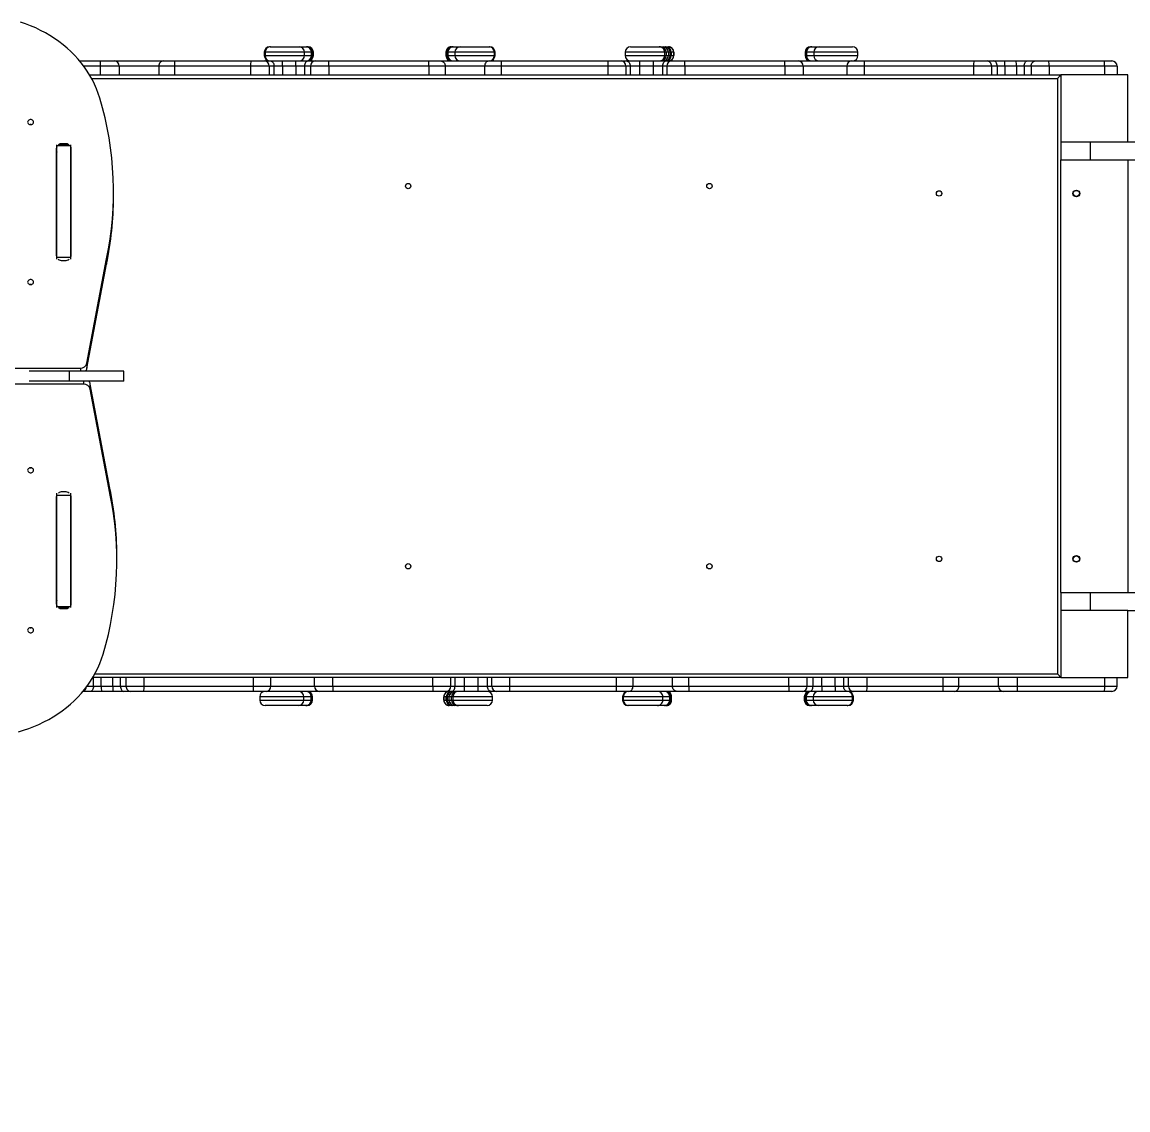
# Model space of a CAD drawing. Header units: millimetres. Extents: x -5586 to 6141, y -6299 to 6900.
# Drawn here: x -3302 to -1651, y -713 to 912 of the extents above; entities that cross this region are included whole.
import ezdxf

# ---------------------------------------------------------------- set-up
doc = ezdxf.new("R2010")
doc.units = ezdxf.units.MM
for name, color, linetype in [('DIKOM_ОБЪЕКТ', 7, 'Continuous'), ('DIKOM_РАЗМЕР_ЗОНА', 7, 'Continuous'), ('DIKOM_РАЗМЕР_ОБЪЕКТА', 7, 'Continuous')]:
    doc.layers.add(name, color=color, linetype=linetype)
doc.styles.add('style1', font='arial.ttf', dxfattribs={"width": 0.8})
doc.dimstyles.new('1-50', dxfattribs={"dimtxt": 300, "dimasz": 200, "dimexe": 100, "dimexo": 0, "dimgap": 100, "dimtad": 1, "dimtxsty": 'style1', "dimcen": 200, "dimclrd": 7, "dimclre": 7, "dimclrt": 7, "dimadec": 1, "dimazin": 2, "dimtfac": 1, "dimtmove": 0, "dimatfit": 2, "dimfxl": 0, "dimlwd": 25, "dimlwe": 18, "dimarcsym": 0})

# ---------------------------------------------------------------- blocks, each defined once
blk = doc.blocks.new('*D10')
at = {"layer": 'Defpoints', "color": 0, "transparency": 16777216}
for p in [(-4111.8, 3.2), (3830.2, 3.2), (3830.2, -4360.6)]:
    blk.add_point(p, dxfattribs=at)
at = {"layer": 'DIKOM_РАЗМЕР_ОБЪЕКТА', "color": 7, "lineweight": 18, "transparency": 16777216}
for p, q in [((-4111.8, 3.2), (-4111.8, -4460.6)), ((3830.2, 3.2), (3830.2, -4460.6))]:
    blk.add_line(p, q, dxfattribs=at)
at = {"layer": 'DIKOM_РАЗМЕР_ОБЪЕКТА', "color": 7, "lineweight": 25, "transparency": 16777216}
blk.add_line((-3911.8, -4360.6), (3630.2, -4360.6), dxfattribs=at)
at = {"layer": 'DIKOM_РАЗМЕР_ОБЪЕКТА', "color": 7, "transparency": 16777216}
for points in [[(-3911.8, -4327.3), (-3911.8, -4394), (-4111.8, -4360.6)], [(3630.2, -4327.3), (3630.2, -4394), (3830.2, -4360.6)]]:
    blk.add_solid(points, dxfattribs=at)
at = {"layer": 'DIKOM_РАЗМЕР_ОБЪЕКТА', "color": 7, "transparency": 16777216, "insert": (-132, -4107.4), "char_height": 300, "attachment_point": 5, "style": 'style1'}
blk.add_mtext('8000', dxfattribs=at)
blk = doc.blocks.new('*D13')
at = {"layer": 'Defpoints', "color": 0, "transparency": 16777216}
for p in [(-5585.6, -148.5), (5332.6, -2578.3), (5332.6, -6199)]:
    blk.add_point(p, dxfattribs=at)
at = {"layer": 'DIKOM_РАЗМЕР_ЗОНА', "color": 7, "lineweight": 18, "transparency": 16777216}
for p, q in [((-5585.6, -148.5), (-5585.6, -6299)), ((5332.6, -2578.3), (5332.6, -6299))]:
    blk.add_line(p, q, dxfattribs=at)
at = {"layer": 'DIKOM_РАЗМЕР_ЗОНА', "color": 7, "lineweight": 25, "transparency": 16777216}
blk.add_line((-5385.6, -6199), (5132.6, -6199), dxfattribs=at)
at = {"layer": 'DIKOM_РАЗМЕР_ЗОНА', "color": 7, "transparency": 16777216}
for points in [[(-5385.6, -6165.6), (-5385.6, -6232.3), (-5585.6, -6199)], [(5132.6, -6165.6), (5132.6, -6232.3), (5332.6, -6199)]]:
    blk.add_solid(points, dxfattribs=at)
at = {"layer": 'DIKOM_РАЗМЕР_ЗОНА', "color": 7, "transparency": 16777216, "insert": (160.9, -5945.8), "char_height": 300, "attachment_point": 5, "style": 'style1'}
blk.add_mtext('11000', dxfattribs=at)

msp = doc.modelspace()

# ---------------------------------------------------------------- linework, layer by layer
at = {"layer": 'DIKOM_ОБЪЕКТ', "color": 7, "linetype": 'Continuous', "lineweight": 15}
for p, q in [((-2940.741, 866.777), (-2940.741, 861.777)), ((-2939.649, 866.777), (-2940.741, 866.777)), ((-2940.741, 861.777), (-2939.649, 861.777)), ((-2939.692, 866.777), (-2939.692, 861.777)), ((-2880.71, 866.777), (-2939.692, 866.777)), ((-2939.692, 861.777), (-2880.71, 861.777)), ((-2931.94, 874.777), (-2932.741, 874.777)), ((-2931.94, 874.777), (-2931.692, 874.777)), ((-2931.692, 874.777), (-2888.705, 874.777)), ((-2888.705, 874.777), (-2878.257, 874.777)), ((-2880.71, 861.777), (-2880.71, 866.777)), ((-2870.262, 866.777), (-2880.71, 866.777)), ((-2880.71, 861.777), (-2870.262, 861.777)), ((-2878.257, 874.777), (-2878.244, 874.777)), ((-2878.257, 874.777), (-2877.49, 874.777)), ((-2877.49, 874.777), (-2876.608, 874.777)), ((-2876.608, 874.777), (-2875.443, 874.777)), ((-2875.443, 874.777), (-2875.428, 874.777)), ((-2870.262, 861.777), (-2870.262, 866.777)), ((-2870.262, 866.777), (-2870.244, 866.777)), ((-2870.262, 861.777), (-2870.244, 861.777)), ((-2870.244, 861.777), (-2870.244, 866.777)), ((-2869.816, 866.777), (-2870.244, 866.777)), ((-2870.244, 861.777), (-2869.816, 861.777)), ((-2869.816, 861.777), (-2869.816, 866.777)), ((-2868.613, 866.777), (-2869.816, 866.777)), ((-2869.816, 861.777), (-2868.613, 861.777)), ((-2868.613, 861.777), (-2868.613, 866.777)), ((-2867.448, 866.777), (-2868.613, 866.777)), ((-2868.613, 861.777), (-2867.448, 861.777)), ((-2867.448, 861.777), (-2867.448, 866.777)), ((-2867.428, 866.777), (-2867.448, 866.777)), ((-2867.448, 861.777), (-2867.428, 861.777)), ((-2867.428, 861.777), (-2867.428, 866.777)), ((-2669.366, 866.777), (-2669.366, 861.777)), ((-2669.346, 866.777), (-2669.366, 866.777)), ((-2669.366, 861.777), (-2669.346, 861.777)), ((-2668.181, 866.777), (-2669.346, 866.777)), ((-2669.346, 866.777), (-2669.346, 861.777)), ((-2669.346, 861.777), (-2668.181, 861.777)), ((-2666.978, 866.777), (-2668.181, 866.777)), ((-2668.181, 866.777), (-2668.181, 861.777)), ((-2668.181, 861.777), (-2666.978, 861.777)), ((-2666.978, 866.777), (-2666.978, 861.777)), ((-2666.55, 866.777), (-2666.978, 866.777)), ((-2666.978, 861.777), (-2666.55, 861.777)), ((-2666.55, 866.777), (-2666.55, 861.777)), ((-2666.532, 866.777), (-2666.55, 866.777)), ((-2666.55, 861.777), (-2666.532, 861.777)), ((-2656.084, 866.777), (-2666.532, 866.777)), ((-2666.532, 866.777), (-2666.532, 861.777)), ((-2666.532, 861.777), (-2656.084, 861.777)), ((-2661.366, 874.777), (-2661.351, 874.777)), ((-2661.351, 874.777), (-2660.186, 874.777)), ((-2660.186, 874.777), (-2659.303, 874.777)), ((-2659.303, 874.777), (-2658.55, 874.777)), ((-2658.537, 874.777), (-2658.55, 874.777)), ((-2658.537, 874.777), (-2648.089, 874.777)), ((-2656.084, 866.777), (-2656.084, 861.777)), ((-2597.102, 866.777), (-2656.084, 866.777)), ((-2656.084, 861.777), (-2597.102, 861.777)), ((-2648.089, 874.777), (-2605.102, 874.777)), ((-2605.102, 874.777), (-2604.854, 874.777)), ((-2604.854, 874.777), (-2604.053, 874.777)), ((-2597.145, 866.777), (-2596.053, 866.777)), ((-2597.145, 861.777), (-2596.053, 861.777)), ((-2597.102, 861.777), (-2597.102, 866.777)), ((-2596.053, 861.777), (-2596.053, 866.777)), ((-2401.756, 866.777), (-2401.756, 861.777)), ((-2342.761, 866.777), (-2401.756, 866.777)), ((-2401.756, 861.777), (-2342.761, 861.777)), ((-2393.756, 874.777), (-2350.759, 874.777)), ((-2350.759, 874.777), (-2348.42, 874.777)), ((-2348.42, 874.777), (-2344.81, 874.777)), ((-2344.81, 874.777), (-2341.921, 874.777)), ((-2342.761, 866.777), (-2342.761, 861.777)), ((-2340.421, 866.777), (-2342.761, 866.777)), ((-2342.761, 861.777), (-2340.421, 861.777)), ((-2341.921, 874.777), (-2340.787, 874.777)), ((-2340.787, 874.777), (-2337.129, 874.777)), ((-2340.421, 866.777), (-2340.421, 861.777)), ((-2337.224, 866.777), (-2340.421, 866.777)), ((-2340.421, 861.777), (-2337.224, 861.777)), ((-2337.224, 866.777), (-2337.224, 861.777)), ((-2334.335, 866.777), (-2337.224, 866.777)), ((-2337.224, 861.777), (-2334.335, 861.777)), ((-2337.129, 874.777), (-2337.125, 874.777)), ((-2334.335, 866.777), (-2334.335, 861.777)), ((-2332.788, 866.777), (-2334.335, 866.777)), ((-2334.335, 861.777), (-2332.788, 861.777)), ((-2332.788, 866.777), (-2332.788, 861.777)), ((-2329.13, 866.777), (-2332.788, 866.777)), ((-2332.788, 861.777), (-2329.13, 861.777)), ((-2329.13, 866.777), (-2329.13, 861.777)), ((-2329.125, 866.777), (-2329.13, 866.777)), ((-2329.13, 861.777), (-2329.125, 861.777)), ((-2329.125, 861.777), (-2329.125, 866.777)), ((-2132.972, 866.777), (-2132.972, 861.777)), ((-2132.932, 866.777), (-2132.972, 866.777)), ((-2132.972, 861.777), (-2132.932, 861.777)), ((-2132.932, 866.777), (-2132.932, 861.777)), ((-2131.045, 866.777), (-2132.932, 866.777)), ((-2132.932, 861.777), (-2131.045, 861.777)), ((-2131.045, 866.777), (-2131.045, 861.777)), ((-2131.004, 866.777), (-2131.045, 866.777)), ((-2131.045, 861.777), (-2131.004, 861.777)), ((-2120.035, 866.777), (-2131.004, 866.777)), ((-2131.004, 866.777), (-2131.004, 861.777)), ((-2131.004, 861.777), (-2120.035, 861.777)), ((-2124.973, 874.777), (-2124.943, 874.777)), ((-2124.943, 874.777), (-2123.045, 874.777)), ((-2123.045, 874.777), (-2123.015, 874.777)), ((-2123.015, 874.777), (-2112.046, 874.777)), ((-2120.035, 866.777), (-2120.035, 861.777)), ((-2054.08, 866.777), (-2120.035, 866.777)), ((-2120.035, 861.777), (-2054.08, 861.777)), ((-2112.046, 874.777), (-2062.08, 874.777)), ((-2054.08, 861.777), (-2054.08, 866.777)), ((-3216.573, 853.777), (-3185.352, 853.777)), ((-3185.967, 845.777), (-3210.289, 845.777)), ((-3157.516, 845.777), (-3185.967, 845.777)), ((-3185.967, 845.777), (-3185.967, 832.777)), ((-3185.352, 853.777), (-3164.488, 853.777)), ((-3164.488, 853.777), (-3091.628, 853.777)), ((-3157.516, 845.777), (-3157.516, 832.777)), ((-3098.211, 845.777), (-3157.516, 845.777)), ((-3075.025, 845.777), (-3098.211, 845.777)), ((-3098.211, 845.777), (-3098.211, 832.777)), ((-3091.628, 853.777), (-3074.624, 853.777)), ((-2961.21, 845.777), (-3075.025, 845.777)), ((-3075.025, 845.777), (-3075.025, 832.777)), ((-3074.624, 853.777), (-2960.81, 853.777)), ((-2933.394, 845.777), (-2961.21, 845.777)), ((-2961.21, 845.777), (-2961.21, 832.777)), ((-2960.81, 853.777), (-2940.411, 853.777)), ((-2940.411, 853.777), (-2931.704, 853.777)), ((-2933.394, 845.777), (-2933.394, 832.777)), ((-2926.307, 845.777), (-2933.394, 845.777)), ((-2931.704, 853.777), (-2913.597, 853.777)), ((-2926.307, 845.777), (-2926.307, 832.777)), ((-2913.374, 845.777), (-2926.307, 845.777)), ((-2913.597, 853.777), (-2893.994, 853.777)), ((-2913.374, 845.777), (-2913.374, 832.777)), ((-2893.77, 845.777), (-2913.374, 845.777)), ((-2893.994, 853.777), (-2875.506, 853.777)), ((-2880.564, 845.777), (-2893.77, 845.777)), ((-2893.77, 845.777), (-2893.77, 832.777)), ((-2871.826, 845.777), (-2880.564, 845.777)), ((-2880.564, 845.777), (-2880.564, 832.777)), ((-2875.506, 853.777), (-2864.77, 853.777)), ((-2844.509, 845.777), (-2871.826, 845.777)), ((-2871.826, 845.777), (-2871.826, 832.777)), ((-2864.77, 853.777), (-2844.737, 853.777)), ((-2844.737, 853.777), (-2695.359, 853.777)), ((-2844.509, 845.777), (-2844.509, 832.777)), ((-2695.13, 845.777), (-2844.509, 845.777)), ((-2695.359, 853.777), (-2677.43, 853.777)), ((-2695.13, 845.777), (-2695.13, 832.777)), ((-2670.682, 845.777), (-2695.13, 845.777)), ((-2677.43, 853.777), (-2604.882, 853.777)), ((-2670.682, 845.777), (-2670.682, 832.777)), ((-2611.631, 845.777), (-2670.682, 845.777)), ((-2587.135, 845.777), (-2611.631, 845.777)), ((-2611.631, 845.777), (-2611.631, 832.777)), ((-2604.882, 853.777), (-2586.918, 853.777)), ((-2427.759, 845.777), (-2587.135, 845.777)), ((-2587.135, 845.777), (-2587.135, 832.777)), ((-2586.918, 853.777), (-2427.542, 853.777)), ((-2400.705, 845.777), (-2427.759, 845.777)), ((-2427.759, 845.777), (-2427.759, 832.777)), ((-2427.542, 853.777), (-2407.702, 853.777)), ((-2407.702, 853.777), (-2399.912, 853.777)), ((-2400.705, 845.777), (-2400.705, 832.777)), ((-2394.364, 845.777), (-2400.705, 845.777)), ((-2399.912, 853.777), (-2380.493, 853.777)), ((-2394.364, 845.777), (-2394.364, 832.777)), ((-2380.493, 845.777), (-2394.364, 845.777)), ((-2380.493, 853.777), (-2380.493, 845.777)), ((-2380.493, 853.777), (-2359.688, 853.777)), ((-2380.493, 845.777), (-2380.493, 832.777)), ((-2359.688, 845.777), (-2380.493, 845.777)), ((-2359.688, 853.777), (-2359.688, 845.777)), ((-2359.688, 853.777), (-2340.269, 853.777)), ((-2345.817, 845.777), (-2359.688, 845.777)), ((-2359.688, 845.777), (-2359.688, 832.777)), ((-2339.483, 845.777), (-2345.817, 845.777)), ((-2345.817, 845.777), (-2345.817, 832.777)), ((-2340.269, 853.777), (-2332.486, 853.777)), ((-2312.443, 845.777), (-2339.483, 845.777)), ((-2339.483, 845.777), (-2339.483, 832.777)), ((-2332.486, 853.777), (-2312.657, 853.777)), ((-2312.657, 853.777), (-2163.467, 853.777)), ((-2312.443, 845.777), (-2312.443, 832.777)), ((-2163.253, 845.777), (-2312.443, 845.777)), ((-2163.467, 853.777), (-2143.333, 853.777)), ((-2163.253, 845.777), (-2163.253, 832.777)), ((-2135.797, 845.777), (-2163.253, 845.777)), ((-2143.333, 853.777), (-2063.498, 853.777)), ((-2135.797, 845.777), (-2135.797, 832.777)), ((-2070.815, 845.777), (-2135.797, 845.777)), ((-2044.82, 845.777), (-2070.815, 845.777)), ((-2070.815, 845.777), (-2070.815, 832.777)), ((-2063.498, 853.777), (-2044.435, 853.777)), ((-1881.277, 845.777), (-2044.82, 845.777)), ((-2044.82, 845.777), (-2044.82, 832.777)), ((-2044.435, 853.777), (-1880.892, 853.777)), ((-1854.442, 845.777), (-1881.277, 845.777)), ((-1881.277, 845.777), (-1881.277, 832.777)), ((-1880.892, 853.777), (-1861.213, 853.777)), ((-1861.213, 853.777), (-1850.949, 853.777)), ((-1854.442, 845.777), (-1854.442, 832.777)), ((-1846.087, 845.777), (-1854.442, 845.777)), ((-1850.949, 853.777), (-1834.995, 853.777)), ((-1846.087, 845.777), (-1846.087, 832.777)), ((-1834.692, 845.777), (-1846.087, 845.777)), ((-1834.995, 853.777), (-1817.694, 853.777)), ((-1834.692, 845.777), (-1834.692, 832.777)), ((-1817.391, 845.777), (-1834.692, 845.777)), ((-1817.694, 853.777), (-1801.352, 853.777)), ((-1805.718, 845.777), (-1817.391, 845.777)), ((-1817.391, 845.777), (-1817.391, 832.777)), ((-1795.499, 845.777), (-1805.718, 845.777)), ((-1805.718, 845.777), (-1805.718, 832.777)), ((-1801.352, 853.777), (-1788.797, 853.777)), ((-1768.639, 845.777), (-1795.499, 845.777)), ((-1795.499, 845.777), (-1795.499, 832.777)), ((-1788.797, 853.777), (-1769.1, 853.777)), ((-1769.1, 853.777), (-1686.123, 853.777)), ((-1768.639, 845.777), (-1768.639, 832.777)), ((-1685.663, 845.777), (-1768.639, 845.777)), ((-1686.123, 853.777), (-1674.814, 853.777)), ((-1685.663, 845.777), (-1685.663, 832.777)), ((-1666.814, 845.777), (-1685.663, 845.777)), ((-1666.814, 845.777), (-1666.814, 832.777)), ((-3201.648, 832.777), (-3185.967, 832.777)), ((-3198.789, 827.777), (-1755.814, 827.777)), ((-3185.967, 832.777), (-3157.516, 832.777)), ((-3157.516, 832.777), (-3098.211, 832.777)), ((-3098.211, 832.777), (-3075.025, 832.777)), ((-3075.025, 832.777), (-2961.21, 832.777)), ((-2961.21, 832.777), (-2933.394, 832.777)), ((-2933.394, 832.777), (-2926.307, 832.777)), ((-2926.307, 832.777), (-2913.374, 832.777)), ((-2913.374, 832.777), (-2893.77, 832.777)), ((-2893.77, 832.777), (-2880.564, 832.777)), ((-2880.564, 832.777), (-2871.826, 832.777)), ((-2871.826, 832.777), (-2844.509, 832.777)), ((-2844.509, 832.777), (-2695.13, 832.777)), ((-2695.13, 832.777), (-2670.682, 832.777)), ((-2670.682, 832.777), (-2611.631, 832.777)), ((-2611.631, 832.777), (-2587.135, 832.777)), ((-2587.135, 832.777), (-2427.759, 832.777)), ((-2427.759, 832.777), (-2400.705, 832.777)), ((-2400.705, 832.777), (-2394.364, 832.777)), ((-2394.364, 832.777), (-2380.493, 832.777)), ((-2380.493, 832.777), (-2359.688, 832.777)), ((-2359.688, 832.777), (-2345.817, 832.777)), ((-2345.817, 832.777), (-2339.483, 832.777)), ((-2339.483, 832.777), (-2312.443, 832.777)), ((-2312.443, 832.777), (-2163.253, 832.777)), ((-2163.253, 832.777), (-2135.797, 832.777)), ((-2135.797, 832.777), (-2070.815, 832.777)), ((-2070.815, 832.777), (-2044.82, 832.777)), ((-2044.82, 832.777), (-1881.277, 832.777)), ((-1881.277, 832.777), (-1854.442, 832.777)), ((-1854.442, 832.777), (-1846.087, 832.777)), ((-1846.087, 832.777), (-1834.692, 832.777)), ((-1834.692, 832.777), (-1817.391, 832.777)), ((-1817.391, 832.777), (-1805.718, 832.777)), ((-1805.718, 832.777), (-1795.499, 832.777)), ((-1795.499, 832.777), (-1768.639, 832.777)), ((-1768.639, 832.777), (-1750.814, 832.777)), ((-1755.814, 827.777), (-1755.814, -62.223)), ((-1750.814, 832.777), (-1750.814, 732.777)), ((-1650.814, 832.777), (-1750.814, 832.777)), ((-1650.814, 732.777), (-1650.814, 832.777)), ((-3250.814, 727.182), (-3250.814, 728.252)), ((-3250.814, 727.182), (-3229.814, 727.182)), ((-3250.814, 560.79), (-3250.814, 727.182)), ((-3232.725, 728.294), (-3247.903, 728.294)), ((-3238.064, 730.146), (-3242.564, 730.146)), ((-3242.564, 730.146), (-3242.564, 728.294)), ((-3238.064, 730.146), (-3238.064, 728.294)), ((-3229.814, 727.182), (-3229.814, 728.252)), ((-3229.814, 560.79), (-3229.814, 727.182)), ((-1750.814, 732.777), (-1750.814, 705.777)), ((-1750.814, 732.777), (-1650.814, 732.777)), ((-1707.045, 732.777), (-1707.045, 705.777)), ((-1650.814, 732.777), (-1257.993, 732.777)), ((-3251.564, 722.352), (-3251.564, 563.436)), ((-3251.246, 716.906), (-3250.814, 716.906)), ((-3229.064, 563.436), (-3229.064, 722.352)), ((-1750.814, 705.777), (-1707.045, 705.777)), ((-1750.814, 59.777), (-1750.814, 705.777)), ((-1707.045, 705.777), (-1263.03, 705.777)), ((-1650.814, 705.777), (-1650.814, 59.777)), ((-3165.949, 650.461), (-3165.949, 657.961)), ((-3250.814, 560.79), (-3229.814, 560.79)), ((-3250.814, 557.536), (-3250.814, 560.79)), ((-3242.564, 555.642), (-3238.064, 555.642)), ((-3229.814, 557.536), (-3229.814, 560.79)), ((-3205.6, 402.071), (-3176.307, 557.847)), ((-3205.6, 394.571), (-3176.307, 550.347)), ((-3176.307, 557.847), (-3176.307, 550.347)), ((-3205.6, 402.071), (-3205.6, 394.571)), ((-3334.695, 394.802), (-3215.47, 394.802)), ((-3231.717, 390.283), (-3292.114, 390.283)), ((-3231.717, 375.283), (-3231.717, 390.283)), ((-3150.542, 390.283), (-3231.717, 390.283)), ((-3215.47, 394.802), (-3215.47, 390.283)), ((-3150.542, 375.283), (-3150.542, 390.283)), ((-3210.511, 370.774), (-3791.971, 370.772)), ((-3231.717, 375.283), (-3292.034, 375.283)), ((-3150.542, 375.283), (-3231.717, 375.283)), ((-3210.511, 370.774), (-3210.511, 375.283)), ((-3200.641, 363.506), (-3200.641, 371.006)), ((-3171.347, 215.228), (-3200.641, 371.006)), ((-3171.347, 207.728), (-3200.641, 363.506)), ((-3171.347, 207.728), (-3171.347, 215.228)), ((-3251.564, 202.139), (-3251.564, 43.223)), ((-3250.814, 205.128), (-3250.814, 208.183)), ((-3250.814, 205.128), (-3229.814, 205.128)), ((-3250.814, 38.396), (-3250.814, 205.128)), ((-3238.064, 209.933), (-3242.564, 209.933)), ((-3229.814, 205.128), (-3229.814, 208.183)), ((-3229.814, 38.396), (-3229.814, 205.128)), ((-3229.064, 43.223), (-3229.064, 202.139)), ((-3160.989, 107.614), (-3160.989, 115.114)), ((-1750.814, 59.777), (-1750.814, 32.777)), ((-1750.814, 59.777), (-1707.045, 59.777)), ((-1707.045, 59.777), (-1707.045, 32.777)), ((-1707.045, 59.777), (-1263.334, 59.777)), ((-3250.814, 48.669), (-3251.246, 48.669)), ((-3250.814, 38.396), (-3229.814, 38.396)), ((-3250.814, 37.326), (-3250.814, 38.396)), ((-3247.903, 37.284), (-3232.725, 37.284)), ((-3242.564, 35.429), (-3242.564, 37.284)), ((-3242.564, 35.429), (-3238.064, 35.429)), ((-3238.064, 35.429), (-3238.064, 37.284)), ((-3229.814, 37.326), (-3229.814, 38.396)), ((-1750.814, 32.777), (-1750.814, -67.223)), ((-1650.814, 32.777), (-1750.814, 32.777)), ((-1650.814, 32.777), (-1258.101, 32.777)), ((-1650.814, -67.223), (-1650.814, 32.777)), ((-1755.814, -62.223), (-3193.841, -62.223)), ((-3205.345, -80.223), (-3195.91, -80.223)), ((-3195.91, -67.223), (-3196.701, -67.223)), ((-3195.91, -80.223), (-3195.91, -67.223)), ((-3184.237, -67.223), (-3195.91, -67.223)), ((-3195.91, -80.223), (-3184.237, -80.223)), ((-3184.237, -80.223), (-3184.237, -67.223)), ((-3166.936, -67.223), (-3184.237, -67.223)), ((-3184.237, -80.223), (-3166.936, -80.223)), ((-3166.936, -80.223), (-3166.936, -67.223)), ((-3155.541, -67.223), (-3166.936, -67.223)), ((-3166.936, -80.223), (-3155.541, -80.223)), ((-3155.541, -80.223), (-3155.541, -67.223)), ((-3147.186, -67.223), (-3155.541, -67.223)), ((-3155.541, -80.223), (-3147.186, -80.223)), ((-3147.186, -80.223), (-3147.186, -67.223)), ((-3120.351, -67.223), (-3147.186, -67.223)), ((-3147.186, -80.223), (-3120.351, -80.223)), ((-3120.351, -80.223), (-3120.351, -67.223)), ((-2956.808, -67.223), (-3120.351, -67.223)), ((-3120.351, -80.223), (-2956.808, -80.223)), ((-2956.808, -80.223), (-2956.808, -67.223)), ((-2930.813, -67.223), (-2956.808, -67.223)), ((-2956.808, -80.223), (-2930.813, -80.223)), ((-2930.813, -80.223), (-2930.813, -67.223)), ((-2865.831, -67.223), (-2930.813, -67.223)), ((-2930.813, -80.223), (-2865.831, -80.223)), ((-2865.831, -80.223), (-2865.831, -67.223)), ((-2838.375, -67.223), (-2865.831, -67.223)), ((-2865.831, -80.223), (-2838.375, -80.223)), ((-2838.375, -80.223), (-2838.375, -67.223)), ((-2689.185, -67.223), (-2838.375, -67.223)), ((-2838.375, -80.223), (-2689.185, -80.223)), ((-2689.185, -80.223), (-2689.185, -67.223)), ((-2662.146, -67.223), (-2689.185, -67.223)), ((-2689.185, -80.223), (-2662.146, -80.223)), ((-2662.146, -80.223), (-2662.146, -67.223)), ((-2655.811, -67.223), (-2662.146, -67.223)), ((-2662.146, -80.223), (-2655.811, -80.223)), ((-2655.811, -80.223), (-2655.811, -67.223)), ((-2641.941, -67.223), (-2655.811, -67.223)), ((-2655.811, -80.223), (-2641.941, -80.223)), ((-2641.941, -80.223), (-2641.941, -67.223)), ((-2621.135, -67.223), (-2641.941, -67.223)), ((-2641.941, -88.223), (-2641.941, -80.223)), ((-2641.941, -80.223), (-2621.135, -80.223)), ((-2621.135, -80.223), (-2621.135, -67.223)), ((-2607.264, -67.223), (-2621.135, -67.223)), ((-2621.135, -88.223), (-2621.135, -80.223)), ((-2621.135, -80.223), (-2607.264, -80.223)), ((-2607.264, -80.223), (-2607.264, -67.223)), ((-2600.923, -67.223), (-2607.264, -67.223)), ((-2607.264, -80.223), (-2600.923, -80.223)), ((-2600.923, -80.223), (-2600.923, -67.223)), ((-2573.869, -67.223), (-2600.923, -67.223)), ((-2600.923, -80.223), (-2573.869, -80.223)), ((-2573.869, -80.223), (-2573.869, -67.223)), ((-2414.493, -67.223), (-2573.869, -67.223)), ((-2573.869, -80.223), (-2414.493, -80.223)), ((-2414.493, -80.223), (-2414.493, -67.223)), ((-2389.997, -67.223), (-2414.493, -67.223)), ((-2414.493, -80.223), (-2389.997, -80.223)), ((-2389.997, -80.223), (-2389.997, -67.223)), ((-2330.946, -67.223), (-2389.997, -67.223)), ((-2389.997, -80.223), (-2330.946, -80.223)), ((-2330.946, -80.223), (-2330.946, -67.223)), ((-2306.498, -67.223), (-2330.946, -67.223)), ((-2330.946, -80.223), (-2306.498, -80.223)), ((-2306.498, -80.223), (-2306.498, -67.223)), ((-2157.119, -67.223), (-2306.498, -67.223)), ((-2306.498, -80.223), (-2157.119, -80.223)), ((-2157.119, -80.223), (-2157.119, -67.223)), ((-2129.802, -67.223), (-2157.119, -67.223)), ((-2157.119, -80.223), (-2129.802, -80.223)), ((-2129.802, -80.223), (-2129.802, -67.223)), ((-2121.064, -67.223), (-2129.802, -67.223)), ((-2129.802, -80.223), (-2121.064, -80.223)), ((-2121.064, -80.223), (-2121.064, -67.223)), ((-2107.858, -67.223), (-2121.064, -67.223)), ((-2121.064, -80.223), (-2107.858, -80.223)), ((-2107.858, -80.223), (-2107.858, -67.223)), ((-2088.254, -67.223), (-2107.858, -67.223)), ((-2107.858, -80.223), (-2088.254, -80.223)), ((-2088.254, -80.223), (-2088.254, -67.223)), ((-2075.321, -67.223), (-2088.254, -67.223)), ((-2088.254, -80.223), (-2075.321, -80.223)), ((-2075.321, -80.223), (-2075.321, -67.223)), ((-2068.234, -67.223), (-2075.321, -67.223)), ((-2075.321, -80.223), (-2068.234, -80.223)), ((-2068.234, -80.223), (-2068.234, -67.223)), ((-2040.418, -67.223), (-2068.234, -67.223)), ((-2068.234, -80.223), (-2040.418, -80.223)), ((-2040.418, -80.223), (-2040.418, -67.223)), ((-1926.603, -67.223), (-2040.418, -67.223)), ((-2040.418, -80.223), (-1926.603, -80.223)), ((-1926.603, -80.223), (-1926.603, -67.223)), ((-1903.417, -67.223), (-1926.603, -67.223)), ((-1926.603, -80.223), (-1903.417, -80.223)), ((-1903.417, -80.223), (-1903.417, -67.223)), ((-1844.112, -67.223), (-1903.417, -67.223)), ((-1903.417, -80.223), (-1844.112, -80.223)), ((-1844.112, -80.223), (-1844.112, -67.223)), ((-1815.661, -67.223), (-1844.112, -67.223)), ((-1844.112, -80.223), (-1815.661, -80.223)), ((-1815.661, -80.223), (-1815.661, -67.223)), ((-1750.814, -67.223), (-1815.661, -67.223)), ((-1815.661, -80.223), (-1685.276, -80.223)), ((-1750.814, -67.223), (-1650.814, -67.223)), ((-1685.276, -80.223), (-1685.276, -67.223)), ((-1685.276, -80.223), (-1666.814, -80.223)), ((-1666.814, -80.223), (-1666.814, -67.223)), ((-3200.276, -88.223), (-3211.631, -88.223)), ((-3183.934, -88.223), (-3200.276, -88.223)), ((-3166.633, -88.223), (-3183.934, -88.223)), ((-3150.68, -88.223), (-3166.633, -88.223)), ((-3140.415, -88.223), (-3150.68, -88.223)), ((-3120.736, -88.223), (-3140.415, -88.223)), ((-2957.193, -88.223), (-3120.736, -88.223)), ((-2938.13, -88.223), (-2957.193, -88.223)), ((-2947.548, -96.223), (-2947.548, -101.223)), ((-2881.593, -96.223), (-2947.548, -96.223)), ((-2858.295, -88.223), (-2938.13, -88.223)), ((-2881.593, -101.223), (-2881.593, -96.223)), ((-2870.624, -96.223), (-2881.593, -96.223)), ((-2870.624, -101.223), (-2870.624, -96.223)), ((-2870.583, -96.223), (-2870.624, -96.223)), ((-2870.583, -101.223), (-2870.583, -96.223)), ((-2868.696, -96.223), (-2870.583, -96.223)), ((-2868.696, -101.223), (-2868.696, -96.223)), ((-2868.656, -96.223), (-2868.696, -96.223)), ((-2868.656, -101.223), (-2868.656, -96.223)), ((-2838.161, -88.223), (-2858.295, -88.223)), ((-2688.971, -88.223), (-2838.161, -88.223)), ((-2669.141, -88.223), (-2688.971, -88.223)), ((-2672.503, -96.223), (-2672.503, -101.223)), ((-2672.498, -96.223), (-2672.503, -96.223)), ((-2668.84, -96.223), (-2672.498, -96.223)), ((-2672.498, -101.223), (-2672.498, -96.223)), ((-2661.359, -88.223), (-2669.141, -88.223)), ((-2667.293, -96.223), (-2668.84, -96.223)), ((-2668.84, -101.223), (-2668.84, -96.223)), ((-2664.404, -96.223), (-2667.293, -96.223)), ((-2667.293, -101.223), (-2667.293, -96.223)), ((-2661.207, -96.223), (-2664.404, -96.223)), ((-2664.404, -101.223), (-2664.404, -96.223)), ((-2641.941, -88.223), (-2661.359, -88.223)), ((-2658.867, -96.223), (-2661.207, -96.223)), ((-2661.207, -101.223), (-2661.207, -96.223)), ((-2658.867, -101.223), (-2658.867, -96.223)), ((-2599.872, -96.223), (-2658.867, -96.223)), ((-2621.135, -88.223), (-2641.941, -88.223)), ((-2601.716, -88.223), (-2621.135, -88.223)), ((-2593.926, -88.223), (-2601.716, -88.223)), ((-2599.872, -101.223), (-2599.872, -96.223)), ((-2574.086, -88.223), (-2593.926, -88.223)), ((-2414.71, -88.223), (-2574.086, -88.223)), ((-2396.746, -88.223), (-2414.71, -88.223)), ((-2405.575, -96.223), (-2405.575, -101.223)), ((-2404.483, -96.223), (-2405.575, -96.223)), ((-2404.526, -96.223), (-2404.526, -101.223)), ((-2345.544, -96.223), (-2404.526, -96.223)), ((-2324.198, -88.223), (-2396.746, -88.223)), ((-2345.544, -101.223), (-2345.544, -96.223)), ((-2335.096, -96.223), (-2345.544, -96.223)), ((-2335.096, -101.223), (-2335.096, -96.223)), ((-2335.078, -96.223), (-2335.096, -96.223)), ((-2335.078, -101.223), (-2335.078, -96.223)), ((-2334.65, -96.223), (-2335.078, -96.223)), ((-2334.65, -101.223), (-2334.65, -96.223)), ((-2333.447, -96.223), (-2334.65, -96.223)), ((-2333.447, -101.223), (-2333.447, -96.223)), ((-2332.282, -96.223), (-2333.447, -96.223)), ((-2332.282, -101.223), (-2332.282, -96.223)), ((-2332.262, -96.223), (-2332.282, -96.223)), ((-2332.262, -101.223), (-2332.262, -96.223)), ((-2306.269, -88.223), (-2324.198, -88.223)), ((-2156.891, -88.223), (-2306.269, -88.223)), ((-2136.858, -88.223), (-2156.891, -88.223)), ((-2126.122, -88.223), (-2136.858, -88.223)), ((-2134.2, -96.223), (-2134.2, -101.223)), ((-2134.18, -96.223), (-2134.2, -96.223)), ((-2133.015, -96.223), (-2134.18, -96.223)), ((-2134.18, -96.223), (-2134.18, -101.223)), ((-2131.812, -96.223), (-2133.015, -96.223)), ((-2133.015, -96.223), (-2133.015, -101.223)), ((-2131.812, -96.223), (-2131.812, -101.223)), ((-2131.384, -96.223), (-2131.812, -96.223)), ((-2131.384, -96.223), (-2131.384, -101.223)), ((-2131.366, -96.223), (-2131.384, -96.223)), ((-2120.918, -96.223), (-2131.366, -96.223)), ((-2131.366, -96.223), (-2131.366, -101.223)), ((-2107.635, -88.223), (-2126.122, -88.223)), ((-2120.918, -96.223), (-2120.918, -101.223)), ((-2061.936, -96.223), (-2120.918, -96.223)), ((-2088.031, -88.223), (-2107.635, -88.223)), ((-2069.924, -88.223), (-2088.031, -88.223)), ((-2061.217, -88.223), (-2069.924, -88.223)), ((-2060.887, -96.223), (-2061.979, -96.223)), ((-2061.936, -101.223), (-2061.936, -96.223)), ((-2040.818, -88.223), (-2061.217, -88.223)), ((-2060.887, -101.223), (-2060.887, -96.223)), ((-1927.004, -88.223), (-2040.818, -88.223)), ((-1910, -88.223), (-1927.004, -88.223)), ((-1837.14, -88.223), (-1910, -88.223)), ((-1816.276, -88.223), (-1837.14, -88.223)), ((-1685.891, -88.223), (-1816.276, -88.223)), ((-1674.814, -88.223), (-1685.891, -88.223)), ((-2947.548, -101.223), (-2881.593, -101.223)), ((-2889.582, -109.223), (-2939.548, -109.223)), ((-2878.613, -109.223), (-2889.582, -109.223)), ((-2881.593, -101.223), (-2870.624, -101.223)), ((-2878.583, -109.223), (-2878.613, -109.223)), ((-2876.685, -109.223), (-2878.583, -109.223)), ((-2876.656, -109.223), (-2876.685, -109.223)), ((-2870.624, -101.223), (-2870.583, -101.223)), ((-2870.583, -101.223), (-2868.696, -101.223)), ((-2868.696, -101.223), (-2868.656, -101.223)), ((-2672.503, -101.223), (-2672.498, -101.223)), ((-2672.498, -101.223), (-2668.84, -101.223)), ((-2668.84, -101.223), (-2667.293, -101.223)), ((-2667.293, -101.223), (-2664.404, -101.223)), ((-2664.499, -109.223), (-2664.503, -109.223)), ((-2660.841, -109.223), (-2664.499, -109.223)), ((-2664.404, -101.223), (-2661.207, -101.223)), ((-2661.207, -101.223), (-2658.867, -101.223)), ((-2659.707, -109.223), (-2660.841, -109.223)), ((-2656.818, -109.223), (-2659.707, -109.223)), ((-2658.867, -101.223), (-2599.872, -101.223)), ((-2653.208, -109.223), (-2656.818, -109.223)), ((-2650.869, -109.223), (-2653.208, -109.223)), ((-2607.872, -109.223), (-2650.869, -109.223)), ((-2405.575, -101.223), (-2404.483, -101.223)), ((-2404.526, -101.223), (-2345.544, -101.223)), ((-2396.774, -109.223), (-2397.575, -109.223)), ((-2396.526, -109.223), (-2396.774, -109.223)), ((-2353.539, -109.223), (-2396.526, -109.223)), ((-2343.091, -109.223), (-2353.539, -109.223)), ((-2345.544, -101.223), (-2335.096, -101.223)), ((-2343.091, -109.223), (-2343.078, -109.223)), ((-2342.325, -109.223), (-2343.078, -109.223)), ((-2341.442, -109.223), (-2342.325, -109.223)), ((-2340.277, -109.223), (-2341.442, -109.223)), ((-2340.262, -109.223), (-2340.277, -109.223)), ((-2335.096, -101.223), (-2335.078, -101.223)), ((-2335.078, -101.223), (-2334.65, -101.223)), ((-2334.65, -101.223), (-2333.447, -101.223)), ((-2333.447, -101.223), (-2332.282, -101.223)), ((-2332.282, -101.223), (-2332.262, -101.223)), ((-2134.2, -101.223), (-2134.18, -101.223)), ((-2134.18, -101.223), (-2133.015, -101.223)), ((-2133.015, -101.223), (-2131.812, -101.223)), ((-2131.812, -101.223), (-2131.384, -101.223)), ((-2131.366, -101.223), (-2131.384, -101.223)), ((-2131.366, -101.223), (-2120.918, -101.223)), ((-2126.185, -109.223), (-2126.2, -109.223)), ((-2125.02, -109.223), (-2126.185, -109.223)), ((-2124.138, -109.223), (-2125.02, -109.223)), ((-2123.371, -109.223), (-2124.138, -109.223)), ((-2123.371, -109.223), (-2123.384, -109.223)), ((-2112.923, -109.223), (-2123.371, -109.223)), ((-2120.918, -101.223), (-2061.936, -101.223)), ((-2069.936, -109.223), (-2112.923, -109.223)), ((-2069.688, -109.223), (-2069.936, -109.223)), ((-2069.688, -109.223), (-2068.887, -109.223)), ((-2061.979, -101.223), (-2060.887, -101.223))]:
    msp.add_line(p, q, dxfattribs=at)
at = {"layer": 'DIKOM_ОБЪЕКТ', "color": 7, "linetype": 'Continuous', "lineweight": 15, "flags": 128}
for points in [[(-3186.454, 798.266), (-3188.714, 805.236), (-3191.327, 812.114), (-3194.286, 818.885), (-3197.586, 825.537), (-3201.221, 832.057), (-3205.183, 838.432), (-3209.466, 844.65), (-3214.06, 850.698), (-3218.957, 856.566), (-3224.148, 862.242), (-3229.621, 867.714), (-3235.367, 872.973), (-3241.375, 878.007), (-3247.633, 882.808), (-3254.129, 887.366), (-3260.849, 891.672), (-3267.782, 895.718), (-3274.914, 899.495), (-3282.231, 902.998), (-3289.718, 906.218), (-3297.362, 909.15), (-3305.148, 911.788)], [(-3091.628, 853.777), (-3092.912, 853.623), (-3094.147, 853.168), (-3095.285, 852.429), (-3096.283, 851.434), (-3097.102, 850.222), (-3097.71, 848.838), (-3098.085, 847.338), (-3098.211, 845.777)], [(-2931.704, 853.777), (-2930.651, 853.623), (-2929.638, 853.168), (-2928.705, 852.429), (-2927.888, 851.434), (-2927.216, 850.222), (-2926.717, 848.838), (-2926.41, 847.338), (-2926.307, 845.777)], [(-2875.506, 853.777), (-2876.493, 853.623), (-2877.442, 853.168), (-2878.316, 852.429), (-2879.083, 851.434), (-2879.712, 850.222), (-2880.179, 848.838), (-2880.467, 847.338), (-2880.564, 845.777)], [(-2677.43, 853.777), (-2676.114, 853.623), (-2674.848, 853.168), (-2673.681, 852.429), (-2672.659, 851.434), (-2671.819, 850.222), (-2671.196, 848.838), (-2670.812, 847.338), (-2670.682, 845.777)], [(-2604.882, 853.777), (-2606.199, 853.623), (-2607.465, 853.168), (-2608.632, 852.429), (-2609.654, 851.434), (-2610.494, 850.222), (-2611.117, 848.838), (-2611.501, 847.338), (-2611.631, 845.777)], [(-2399.912, 853.777), (-2398.829, 853.623), (-2397.788, 853.168), (-2396.829, 852.429), (-2395.988, 851.434), (-2395.298, 850.222), (-2394.786, 848.838), (-2394.47, 847.338), (-2394.364, 845.777)], [(-2340.269, 853.777), (-2341.351, 853.623), (-2342.392, 853.168), (-2343.351, 852.429), (-2344.192, 851.434), (-2344.882, 850.222), (-2345.395, 848.838), (-2345.71, 847.338), (-2345.817, 845.777)], [(-1854.442, 845.777), (-1854.572, 847.338), (-1854.958, 848.838), (-1855.583, 850.222), (-1856.425, 851.434), (-1857.451, 852.429), (-1858.622, 853.168), (-1859.892, 853.623), (-1861.213, 853.777)], [(-1846.087, 845.777), (-1846.181, 847.338), (-1846.457, 848.838), (-1846.907, 850.222), (-1847.511, 851.434), (-1848.248, 852.429), (-1849.088, 853.168), (-1850, 853.623), (-1850.949, 853.777)], [(-1805.718, 845.777), (-1805.634, 847.338), (-1805.386, 848.838), (-1804.982, 850.222), (-1804.439, 851.434), (-1803.778, 852.429), (-1803.023, 853.168), (-1802.204, 853.623), (-1801.352, 853.777)], [(-1795.499, 845.777), (-1795.37, 847.338), (-1794.988, 848.838), (-1794.369, 850.222), (-1793.536, 851.434), (-1792.52, 852.429), (-1791.361, 853.168), (-1790.104, 853.623), (-1788.797, 853.777)], [(-1750.814, 832.777), (-1750.89, 832.701), (-1751.116, 832.475), (-1751.484, 832.107), (-1751.984, 831.607), (-1752.6, 830.991), (-1753.314, 830.277), (-1754.104, 829.487), (-1754.946, 828.645), (-1755.814, 827.777)], [(-3285.414, 762.406), (-3285.592, 763.479), (-3286.113, 764.466), (-3286.933, 765.285), (-3287.986, 765.872), (-3289.188, 766.177), (-3290.44, 766.177), (-3291.642, 765.872), (-3292.695, 765.285), (-3293.516, 764.466), (-3294.036, 763.479), (-3294.214, 762.406), (-3294.036, 761.332), (-3293.516, 760.345), (-3292.695, 759.526), (-3291.642, 758.939), (-3290.44, 758.634), (-3289.188, 758.634), (-3287.986, 758.939), (-3286.933, 759.526), (-3286.113, 760.345), (-3285.592, 761.332), (-3285.414, 762.406)], [(-3285.414, 523.383), (-3285.592, 524.456), (-3286.113, 525.443), (-3286.933, 526.262), (-3287.986, 526.849), (-3289.188, 527.154), (-3290.44, 527.154), (-3291.642, 526.849), (-3292.695, 526.262), (-3293.516, 525.443), (-3294.036, 524.456), (-3294.214, 523.383), (-3294.036, 522.309), (-3293.516, 521.322), (-3292.695, 520.503), (-3291.642, 519.916), (-3290.44, 519.611), (-3289.188, 519.611), (-3287.986, 519.916), (-3286.933, 520.503), (-3286.113, 521.322), (-3285.592, 522.309), (-3285.414, 523.383)], [(-3294.214, 242.192), (-3294.036, 241.119), (-3293.516, 240.132), (-3292.695, 239.312), (-3291.642, 238.726), (-3290.44, 238.42), (-3289.188, 238.42), (-3287.986, 238.726), (-3286.933, 239.312), (-3286.113, 240.132), (-3285.592, 241.119), (-3285.414, 242.192), (-3285.592, 243.266), (-3286.113, 244.252), (-3286.933, 245.072), (-3287.986, 245.658), (-3289.188, 245.964), (-3290.44, 245.964), (-3291.642, 245.658), (-3292.695, 245.072), (-3293.516, 244.252), (-3294.036, 243.266), (-3294.214, 242.192)], [(-3294.214, 3.169), (-3294.036, 2.096), (-3293.516, 1.109), (-3292.695, 0.29), (-3291.642, -0.297), (-3290.44, -0.602), (-3289.188, -0.602), (-3287.986, -0.297), (-3286.933, 0.29), (-3286.113, 1.109), (-3285.592, 2.096), (-3285.414, 3.169), (-3285.592, 4.243), (-3286.113, 5.229), (-3286.933, 6.049), (-3287.986, 6.636), (-3289.188, 6.941), (-3290.44, 6.941), (-3291.642, 6.636), (-3292.695, 6.049), (-3293.516, 5.229), (-3294.036, 4.243), (-3294.214, 3.169)], [(-3308.1, -148.551), (-3300.188, -146.213), (-3292.403, -143.575), (-3284.759, -140.643), (-3277.271, -137.423), (-3269.954, -133.92), (-3262.823, -130.143), (-3255.89, -126.097), (-3249.169, -121.791), (-3242.674, -117.233), (-3236.416, -112.432), (-3230.408, -107.398), (-3224.662, -102.139), (-3219.188, -96.667), (-3213.998, -90.991), (-3209.101, -85.123), (-3204.507, -79.075), (-3200.224, -72.857), (-3196.261, -66.482), (-3192.627, -59.962), (-3189.326, -53.31), (-3186.367, -46.539), (-3183.755, -39.661), (-3181.494, -32.691)], [(-1750.814, -67.223), (-1750.91, -67.127), (-1751.195, -66.842), (-1751.657, -66.38), (-1752.279, -65.759), (-1753.036, -65.001), (-1753.901, -64.137), (-1754.839, -63.199), (-1755.814, -62.223)], [(-3195.91, -80.223), (-3195.994, -81.784), (-3196.243, -83.285), (-3196.646, -84.668), (-3197.189, -85.88), (-3197.85, -86.875), (-3198.605, -87.614), (-3199.424, -88.069), (-3200.276, -88.223)], [(-3155.541, -80.223), (-3155.447, -81.784), (-3155.171, -83.285), (-3154.721, -84.668), (-3154.117, -85.88), (-3153.38, -86.875), (-3152.54, -87.614), (-3151.628, -88.069), (-3150.68, -88.223)], [(-3147.186, -80.223), (-3147.056, -81.784), (-3146.671, -83.285), (-3146.045, -84.668), (-3145.203, -85.88), (-3144.177, -86.875), (-3143.006, -87.614), (-3141.736, -88.069), (-3140.415, -88.223)], [(-2661.359, -88.223), (-2660.277, -88.069), (-2659.236, -87.614), (-2658.277, -86.875), (-2657.436, -85.88), (-2656.746, -84.668), (-2656.233, -83.285), (-2655.917, -81.784), (-2655.811, -80.223)], [(-2601.716, -88.223), (-2602.799, -88.069), (-2603.84, -87.614), (-2604.799, -86.875), (-2605.639, -85.88), (-2606.329, -84.668), (-2606.842, -83.285), (-2607.158, -81.784), (-2607.264, -80.223)], [(-2396.746, -88.223), (-2395.429, -88.069), (-2394.163, -87.614), (-2392.997, -86.875), (-2391.974, -85.88), (-2391.134, -84.668), (-2390.511, -83.285), (-2390.127, -81.784), (-2389.997, -80.223)], [(-2324.198, -88.223), (-2325.514, -88.069), (-2326.78, -87.614), (-2327.947, -86.875), (-2328.969, -85.88), (-2329.809, -84.668), (-2330.432, -83.285), (-2330.816, -81.784), (-2330.946, -80.223)], [(-2126.122, -88.223), (-2125.135, -88.069), (-2124.186, -87.614), (-2123.312, -86.875), (-2122.545, -85.88), (-2121.916, -84.668), (-2121.449, -83.285), (-2121.161, -81.784), (-2121.064, -80.223)], [(-2069.924, -88.223), (-2070.977, -88.069), (-2071.99, -87.614), (-2072.923, -86.875), (-2073.74, -85.88), (-2074.412, -84.668), (-2074.91, -83.285), (-2075.218, -81.784), (-2075.321, -80.223)], [(-1910, -88.223), (-1908.716, -88.069), (-1907.481, -87.614), (-1906.342, -86.875), (-1905.345, -85.88), (-1904.526, -84.668), (-1903.918, -83.285), (-1903.543, -81.784), (-1903.417, -80.223)]]:
    msp.add_lwpolyline(points, dxfattribs=at)
at = {"layer": 'DIKOM_ОБЪЕКТ', "color": 7, "linetype": 'Continuous', "lineweight": 15}
for centre, radius in [((-2725.814, 666.777), 4), ((-2725.814, 666.777), 4), ((-2275.814, 666.777), 4), ((-1727.814, 655.777), 5), ((-1932.814, 655.777), 4), ((-1727.814, 655.777), 4.5), ((-2725.814, 98.777), 4), ((-2275.814, 98.777), 4), ((-1932.814, 109.777), 4), ((-1727.814, 109.777), 5), ((-1727.814, 109.777), 4.5)]:
    msp.add_circle(centre, radius, dxfattribs=at)
for centre, radius, start, end in [((-2932.741, 866.777), 8, 90, 180), ((-2932.741, 861.777), 8, 180, 270), ((-2931.692, 866.777), 8, 90, 180), ((-2931.692, 861.777), 8, 180, 270), ((-2931.876, 867.101), 7.676, 90.481064, 149.761126), ((-2888.708, 866.779), 7.998, 359.983705, 89.981706), ((-2888.708, 861.775), 7.998, 270.0189, 0.016115), ((-2878.26, 866.779), 7.998, 359.982995, 89.982417), ((-2878.26, 861.775), 7.998, 270.01819, 0.016826), ((-2878.244, 866.777), 8, 0, 90), ((-2878.244, 861.777), 8, 270, 0), ((-2877.657, 866.936), 7.842, 358.836214, 88.782697), ((-2877.657, 861.618), 7.843, 271.217922, 1.163594), ((-2876.61, 866.78), 7.997, 359.981278, 89.984133), ((-2876.61, 861.774), 7.997, 270.016473, 0.018542), ((-2875.446, 866.779), 7.998, 359.982995, 89.982417), ((-2875.446, 861.775), 7.998, 270.01819, 0.016826), ((-2875.428, 866.777), 8, 0, 90), ((-2875.428, 861.777), 8, 270, 0), ((-2661.366, 866.777), 8, 90, 180), ((-2661.366, 861.777), 8, 180, 270), ((-2661.348, 866.78), 7.997, 90.015867, 180.018722), ((-2661.348, 861.774), 7.997, 179.981458, 269.983527), ((-2660.184, 866.779), 7.998, 90.017583, 180.017005), ((-2660.183, 861.775), 7.998, 179.983174, 269.98181), ((-2659.137, 866.937), 7.842, 91.214799, 181.16629), ((-2659.137, 861.617), 7.842, 178.833901, 268.784583), ((-2658.55, 866.777), 8, 90, 180), ((-2658.55, 861.777), 8, 180, 270), ((-2658.534, 866.78), 7.997, 90.015867, 180.018722), ((-2658.534, 861.774), 7.997, 179.981458, 269.983527), ((-2648.086, 866.779), 7.998, 90.017583, 180.017005), ((-2648.086, 861.775), 7.998, 179.983174, 269.98181), ((-2605.102, 866.777), 8, 0, 90), ((-2605.102, 861.777), 8, 270, 0), ((-2604.918, 867.102), 7.676, 30.237587, 89.518417), ((-2604.053, 866.777), 8, 0, 90), ((-2604.053, 861.777), 8, 270, 0), ((-2393.756, 866.777), 8, 90, 180), ((-2393.756, 861.777), 8, 180, 270), ((-2350.76, 866.778), 7.999, 359.993275, 89.997759), ((-2350.76, 861.776), 7.999, 270.002847, 0.006545), ((-2348.421, 866.777), 7.999, 359.996673, 89.996069), ((-2348.421, 861.777), 8, 270.004537, 0.003147), ((-2345.023, 866.978), 7.801, 358.520205, 88.438821), ((-2345.023, 861.575), 7.801, 271.5618, 1.4796), ((-2342.133, 866.979), 7.801, 358.518463, 88.440563), ((-2342.133, 861.575), 7.801, 271.560058, 1.481342), ((-2340.787, 866.777), 7.999, 359.996673, 89.996069), ((-2340.787, 861.777), 8, 270.004537, 0.003147), ((-2337.129, 866.778), 7.999, 359.994991, 89.996044), ((-2337.129, 861.776), 7.999, 270.004563, 0.00483), ((-2337.125, 866.777), 8, 0, 90), ((-2337.125, 861.777), 8, 270, 0), ((-2124.972, 866.777), 8, 90, 180), ((-2124.972, 861.777), 8, 180, 270), ((-2124.937, 866.782), 7.995, 90.039424, 180.037895), ((-2124.937, 861.772), 7.995, 179.962285, 269.959969), ((-2123.045, 866.777), 8, 90, 180), ((-2123.045, 861.777), 8, 180, 270), ((-2123.01, 866.783), 7.994, 90.037734, 180.041295), ((-2123.01, 861.771), 7.994, 179.958885, 269.961659), ((-2112.04, 866.782), 7.995, 90.039424, 180.037895), ((-2112.04, 861.772), 7.995, 179.962285, 269.959969), ((-2062.08, 866.777), 8, 0, 90), ((-2062.08, 861.777), 8, 270, 0), ((-3159.493, 847.766), 26.549, 166.913551, 184.29622), ((-3165.04, 846.258), 7.539, 356.342597, 85.800254), ((-3034.776, 847.772), 40.299, 171.430039, 182.837401), ((-2920.961, 847.772), 40.299, 171.430039, 182.837401), ((-2940.937, 846.238), 7.557, 356.49999, 86.008683), ((-2931.876, 861.453), 7.676, 210.239345, 269.518464), ((-2985.05, 847.776), 71.705, 358.402135, 4.800383), ((-2965.485, 847.773), 71.743, 358.40556, 4.80037), ((-2864.266, 846.221), 7.573, 93.815115, 183.362351), ((-2914.544, 847.776), 70.064, 358.36461, 4.91298), ((-2765.202, 847.775), 70.1, 358.366309, 4.911281), ((-2604.918, 861.452), 7.676, 270.482054, 329.761942), ((-2513.192, 847.777), 73.97, 175.347239, 181.549205), ((-2353.709, 847.772), 74.077, 175.349994, 181.543038), ((-2408.24, 846.247), 7.549, 356.433217, 85.918925), ((-2331.948, 846.247), 7.549, 94.086212, 183.573255), ((-2387.174, 847.778), 74.757, 358.466448, 4.602982), ((-2237.983, 847.778), 74.757, 358.466448, 4.602982), ((-2143.572, 846.002), 7.778, 358.340454, 88.237545), ((-2063.14, 846.104), 7.682, 92.66924, 182.436727), ((-2003.017, 847.773), 41.85, 171.751733, 182.733746), ((-1839.431, 847.772), 41.893, 171.759067, 182.729819), ((-1887.692, 847.775), 53.037, 357.840843, 6.497659), ((-1870.442, 847.773), 53.089, 357.845052, 6.49345), ((-1803.722, 847.771), 35.14, 356.74738, 9.841591), ((-1720.75, 847.77), 35.144, 356.748221, 9.840749), ((-1674.814, 845.777), 8, 0, 90), ((-3656.24, 658.015), 490.274, 348.210944, 16.62263), ((-3289.814, 753.655), 5.061, 81.122887, 98.877113), ((-3289.814, 753.651), 5.065, 81.129035, 98.870965), ((-3242.648, 720.331), 9.815, 89.50775, 126.194608), ((-3237.98, 720.329), 9.817, 53.80854, 90.489102), ((-3244.598, 722.323), 6.966, 153.169486, 179.761603), ((-3244.6, 714.823), 6.964, 153.166599, 179.76424), ((-3236.033, 722.322), 6.969, 0.249116, 26.828085), ((-3236.032, 714.822), 6.968, 0.246479, 26.830972), ((-3655.874, 650.556), 489.925, 348.197443, 359.988853), ((-3244.598, 563.465), 6.966, 180.238417, 206.830743), ((-3236.033, 563.467), 6.969, 333.171685, 359.750865), ((-3242.648, 565.457), 9.815, 233.804511, 270.493132), ((-3237.98, 565.458), 9.817, 269.510016, 306.192342), ((-3289.814, 514.632), 5.061, 81.122887, 98.877113), ((-3214.978, 404.47), 9.68, 267.085902, 345.649647), ((-3213.733, 396.201), 8.295, 314.480933, 348.664999), ((-3210.019, 361.107), 9.68, 14.35019, 92.914317), ((-3208.775, 369.375), 8.296, 11.338656, 45.409949), ((-3289.814, 250.944), 5.062, 261.125896, 278.874104), ((-3289.814, 250.952), 5.067, 261.248695, 278.751305), ((-3650.933, 115.017), 489.943, 0.011377, 11.802336), ((-3244.598, 202.11), 6.966, 153.169314, 179.76165), ((-3242.643, 200.089), 9.844, 89.538896, 124.692312), ((-3237.985, 200.089), 9.844, 55.306623, 90.460817), ((-3236.033, 202.108), 6.969, 0.249068, 26.828258), ((-3651.279, 107.56), 490.274, 343.377359, 11.789063), ((-3244.598, 50.752), 6.966, 180.238397, 206.830514), ((-3236.033, 50.753), 6.969, 333.171915, 359.750884), ((-3244.598, 43.252), 6.966, 180.238417, 206.830743), ((-3242.648, 45.244), 9.815, 233.767266, 270.491837), ((-3237.98, 45.243), 9.815, 269.508507, 306.233746), ((-3236.033, 43.253), 6.969, 333.171685, 359.750865), ((-3289.814, 11.919), 5.061, 261.122887, 278.877113), ((-3213.705, -80.871), 7.523, 287.066642, 356.194322), ((-3131.284, -82.223), 52.991, 177.837088, 186.50143), ((-3113.892, -82.22), 53.081, 177.844468, 186.49405), ((-3162.196, -82.218), 41.892, 351.758963, 2.729903), ((-2998.61, -82.219), 41.85, 351.751628, 2.73383), ((-2938.488, -80.55), 7.681, 272.666952, 2.438802), ((-2858.056, -80.448), 7.778, 178.340232, 268.23798), ((-2763.646, -82.224), 74.756, 178.466401, 184.60304), ((-2614.456, -82.224), 74.756, 178.466401, 184.60304), ((-2669.679, -80.694), 7.548, 274.085878, 3.575313), ((-2593.388, -80.693), 7.55, 176.434899, 265.917455), ((-2647.917, -82.218), 74.075, 355.349935, 1.543085), ((-2488.435, -82.223), 73.968, 355.34718, 1.549253), ((-2236.428, -82.222), 70.099, 178.366258, 184.911344), ((-2087.086, -82.223), 70.062, 178.36456, 184.913042), ((-2137.362, -80.667), 7.573, 273.814669, 3.362585), ((-2036.144, -82.219), 71.742, 178.405511, 184.800432), ((-2016.579, -82.223), 71.703, 178.402086, 184.800444), ((-2060.691, -80.684), 7.557, 176.499755, 266.00913), ((-2080.666, -82.218), 40.298, 351.42993, 2.837488), ((-1966.851, -82.218), 40.298, 351.42993, 2.837488), ((-1836.588, -80.704), 7.539, 176.341105, 265.800988), ((-1842.133, -82.211), 26.547, 346.911133, 4.295211), ((-1711.748, -82.212), 26.546, 346.911955, 4.296086), ((-1674.814, -80.223), 8, 270, 0), ((-2939.548, -96.223), 8, 90, 180), ((-2889.588, -96.218), 7.995, 359.962407, 89.959847), ((-2878.618, -96.217), 7.994, 359.959006, 89.961538), ((-2878.583, -96.223), 8, 0, 90), ((-2876.691, -96.218), 7.995, 359.962407, 89.959847), ((-2876.656, -96.223), 8, 0, 90), ((-2664.503, -96.223), 8, 90, 180), ((-2664.499, -96.222), 7.999, 90.004684, 180.004708), ((-2660.841, -96.223), 8, 90.004659, 180.003026), ((-2659.495, -96.021), 7.801, 91.560181, 181.481218), ((-2656.605, -96.022), 7.801, 91.561924, 181.479476), ((-2653.207, -96.223), 8, 90.004659, 180.003026), ((-2650.868, -96.222), 7.999, 90.004684, 180.004708), ((-2607.872, -96.223), 8, 0, 90), ((-2397.575, -96.223), 8, 90, 180), ((-2396.526, -96.223), 8, 90, 180), ((-2396.71, -95.899), 7.676, 90.483148, 149.760848), ((-2353.542, -96.221), 7.997, 359.98158, 89.983405), ((-2343.094, -96.221), 7.997, 359.98158, 89.983405), ((-2343.078, -96.223), 8, 0, 90), ((-2342.491, -96.063), 7.842, 358.833024, 88.78546), ((-2341.445, -96.221), 7.998, 359.983296, 89.981689), ((-2340.28, -96.221), 7.997, 359.98158, 89.983405), ((-2340.262, -96.223), 8, 0, 90), ((-2126.2, -96.223), 8, 90, 180), ((-2126.182, -96.221), 7.998, 90.019022, 180.015993), ((-2125.018, -96.221), 7.997, 90.016595, 180.01842), ((-2123.971, -96.063), 7.842, 91.216344, 181.166951), ((-2123.384, -96.223), 8, 90, 180), ((-2123.368, -96.221), 7.998, 90.018311, 180.016704), ((-2112.92, -96.221), 7.998, 90.019022, 180.015993), ((-2069.936, -96.223), 8, 0, 90), ((-2069.753, -95.899), 7.676, 30.240439, 89.517371), ((-2068.887, -96.223), 8, 0, 90), ((-2939.548, -101.223), 8, 180, 270), ((-2889.588, -101.228), 7.995, 270.039849, 0.037683), ((-2878.618, -101.229), 7.994, 270.038159, 0.041083), ((-2878.583, -101.223), 8, 270, 0), ((-2876.691, -101.228), 7.995, 270.039849, 0.037683), ((-2876.656, -101.223), 8, 270, 0), ((-2664.503, -101.223), 8, 180, 270), ((-2664.499, -101.224), 7.999, 179.995202, 269.995619), ((-2660.841, -101.224), 8, 179.996884, 269.995645), ((-2659.495, -101.425), 7.801, 178.518684, 268.440129), ((-2656.605, -101.425), 7.801, 178.520426, 268.438387), ((-2653.207, -101.224), 8, 179.996884, 269.995645), ((-2650.868, -101.224), 7.999, 179.995202, 269.995619), ((-2607.872, -101.223), 8, 270, 0), ((-2397.575, -101.223), 8, 180, 270), ((-2396.526, -101.223), 8, 180, 270), ((-2396.71, -101.548), 7.676, 210.237823, 269.518181), ((-2353.541, -101.226), 7.997, 270.016292, 0.01851), ((-2343.094, -101.226), 7.997, 270.016292, 0.01851), ((-2343.078, -101.223), 8, 270, 0), ((-2342.491, -101.383), 7.842, 271.214231, 1.167072), ((-2341.445, -101.225), 7.998, 270.018008, 0.016794), ((-2340.28, -101.226), 7.997, 270.016292, 0.01851), ((-2340.262, -101.223), 8, 270, 0), ((-2126.2, -101.223), 8, 180, 270), ((-2126.182, -101.225), 7.998, 179.983917, 269.981281), ((-2125.018, -101.226), 7.997, 179.98149, 269.983708), ((-2123.971, -101.383), 7.842, 178.832954, 268.783965), ((-2123.384, -101.223), 8, 180, 270), ((-2123.368, -101.225), 7.998, 179.983206, 269.981992), ((-2112.92, -101.225), 7.998, 179.983917, 269.981281), ((-2069.936, -101.223), 8, 270, 0), ((-2069.753, -101.547), 7.676, 270.4813, 329.76089), ((-2068.887, -101.223), 8, 270, 0)]:
    msp.add_arc(centre, radius, start, end, dxfattribs=at)

# ---------------------------------------------------------------- dimensions: what is measured, and where the dimension line sits
at = {"layer": 'DIKOM_РАЗМЕР_ЗОНА'}
dim = msp.add_linear_dim(base=(5332.576, -6198.971), p1=(-5585.587, -148.471), p2=(5332.576, -2578.283), text='11000', dimstyle='1-50', dxfattribs=at)
dim.commit()
dim.dimension.update_dxf_attribs({"geometry": '*D13', "text_midpoint": (160.913, -6198.971), "dimtype": 160})
at = {"layer": 'DIKOM_РАЗМЕР_ОБЪЕКТА'}
dim = msp.add_linear_dim(base=(3830.205, -4360.621), p1=(-4111.828, 3.171), p2=(3830.205, 3.167), text='8000', dimstyle='1-50', dxfattribs=at)
dim.commit()
dim.dimension.update_dxf_attribs({"geometry": '*D10', "text_midpoint": (-131.995, -4360.621), "dimtype": 160})

doc.saveas('drawing.dxf')
